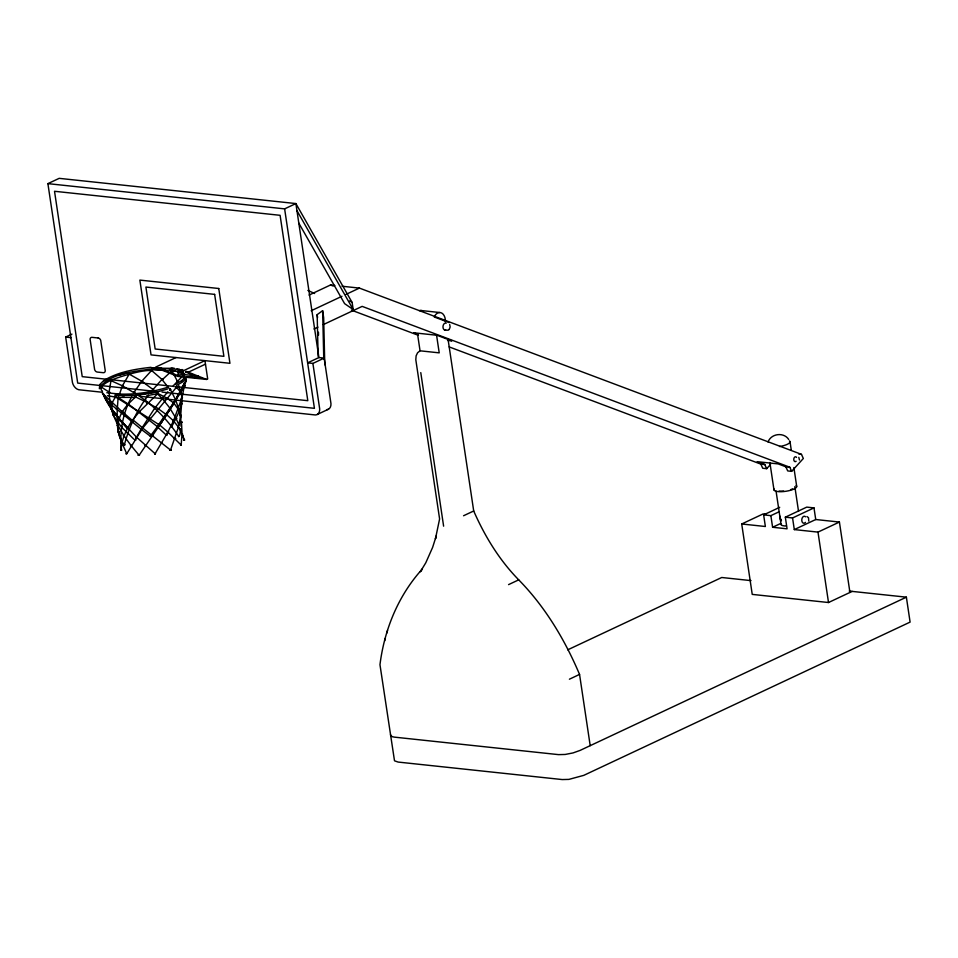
<?xml version="1.0" encoding="UTF-8"?>
<svg xmlns="http://www.w3.org/2000/svg" width="958" height="958" viewBox="0 0 958 958"><rect width="100%" height="100%" fill="white"/><g stroke="black" fill="none" stroke-linecap="round" stroke-linejoin="round"><path stroke-width="1.44" d="M148.37 402.695L146.658 402.995L148.346 402.743M186.379 379.799L180.535 393.295M184.391 378.757L184.415 374.746M171.997 370.159L171.805 371.524L171.781 370.099M184.451 374.937L184.187 373.812L184.583 374.638M184.798 374.099L184.547 374.111M116.289 408.97C118.085 410.204 115.355 408.85 116.984 408.946M115.631 414.898C123.474 423.388 113.93 413.509 126.827 427.04M169.626 389.774L170.033 390.313L170.021 388.84M101.069 386.828L101.069 387.786M153.196 368.279L161.507 367.896L161.746 369.501L152.142 369.728L151.903 368.123L170.799 368.339C173.338 371.824 152.993 369.884 153.496 369.081M100.841 387.164L101.596 387.236L101.021 386.721M104.769 397.81C105.296 396.648 104.697 400.612 115.128 414.263M112.194 402.588C111.595 403.15 112.577 402.695 111.583 402.611M139.82 411.581C138.287 410.85 138.12 412.575 139.82 411.557M157.842 408.755C159.555 408.97 156.393 407.94 158.381 408.898M176.08 387.535C176.727 385.344 176.571 389.379 175.769 387.152M127.689 404.779C125.187 405.03 129.498 403.737 127.45 404.767M108.769 391.738C109.715 392.816 109.703 391.283 108.793 391.906M181.637 397.941C181.278 397.031 183.732 397.833 181.637 397.414M166.153 414.443C169.398 412.85 162.022 418.862 159.543 425.352L139.066 455.337L138.299 454.834L139.054 455.11C127.63 442.009 117.02 427.436 112.05 410.587M108.865 392.085L109.655 392.014L109.02 392.038M159.16 425.807L159.04 424.825M135.21 397.45C136.623 396.253 133.653 397.546 135.593 397.115M174.105 402.336C176.775 399.51 177.937 391.355 181.122 392.529C181.361 391.882 180.296 393.427 180.02 392.672C179.433 389.774 182.643 393.271 180.116 392.517C181.589 391.187 179.242 392.876 180.954 391.774M173.386 420.43L173.566 421.101L172.895 420.742M122.792 386.349C122.6 384.05 123.151 386.984 122.492 385.607M176.679 418.562L175.853 418.802L176.14 418.095M181.194 404.3L182.02 403.438L181.026 404.013M131.725 396.72C122.708 412.838 119.522 431.83 121.307 450.128C121.007 439.219 127.474 428.214 132.252 420.011M181.278 443.638L182.044 433.531L178.475 427.076L174.26 421.831M111.93 408.539L110.865 408.503L111.643 409.437L111.847 408.371L110.888 408.192L118.397 417.257M110.853 408.563L111.978 408.85L110.924 408.407M119.223 397.486L117.966 397.642M178.763 409.186C177.374 408.779 178.044 410.216 178.607 409.485M124.492 415.652L123.69 415.233L124.827 415.544M184.798 385.978L184.463 385.188M110.865 404.084L109.703 402.983L110.709 404.264M127.534 428.19C127.043 427.46 127.306 427.795 127.761 428.214M127.39 428.094L126.935 427.819M167.602 398.145C165.722 398.588 167.566 398.193 167.207 398.037M181.074 426.31L180.703 415.461L182.14 397.223M105.811 398.408C101.823 395.187 114.373 411.497 111.439 408.383M144.371 400.037L144.957 399.378M173.709 403.833C172.632 402.767 175.015 404.551 173.159 403.833M150.933 436.189L150.442 436.333M111.032 380.326C112.254 380.098 110.877 379.584 110.673 380.673M110.637 379.799L110.517 380.087M172.069 370.231C170.62 370.542 172.751 371.381 172.344 370.279M799.463 459.984L798.792 457.349M111.128 409.018L111.655 408.371M151.975 371.237L151.699 370.183M127.953 404.06C128.588 405.737 129.198 402.576 127.761 403.833M135.353 397.354L115.068 397.39L115.547 396.564M153.208 390.074C153.663 387.81 151.639 390.122 153.723 389.547M127.486 427.759L126.959 428.358M162.812 398.097L154.705 408.216L141.03 429.459L141.521 428.705M152.106 435.447L152.849 435.938M113.727 414.575C112.254 414.299 114.074 415.233 113.14 414.85L110.086 403.605L109.056 392.085L111.14 379.799M162.86 379.703C161.662 379.129 162.692 380.051 161.902 379.464L150.921 391.894M146.814 395.63C156.525 394.049 159.83 393.247 157.627 393.103M173.099 403.761L173.889 403.306M109.104 392.133L109.727 392.481M152.274 370.267L151.412 370.602C141.892 369.405 115.631 378.051 110.877 380.386M102.518 391.235C95.441 385.954 114.134 379.38 110.96 380.063M118.337 425.136L117.307 425.436L118.493 425.4M118.301 418.55L119.475 418.802L118.481 418.299M118.9 419.017L119.51 418.418L118.708 418.371M145.76 399.869L145.017 399.642M149.173 418.574L150.394 418.43L149.4 418.454M176.332 399.845C173.889 399.163 177.673 400.001 175.29 400.228M104.817 398.073L103.236 394.193M118.84 420.43C116.086 432.07 122.265 443.374 126.731 453.769L142.718 428.082L176.452 387.26L180.559 392.014L182.08 397.546L173.961 419.508M119.043 419.173C121.798 410.084 128.719 403.174 135.593 396.971L135.94 396.732M134.276 392.337C134.587 392.05 134.072 392.277 133.928 392.409L141.772 381.212L151.867 370.171M166.309 414.575L167.075 414.898L166.668 414.323M183.804 386.517L184.81 385.954L184.427 385.32M127.797 404.767L127.474 404.001M159.399 425.711L159.315 424.909M99.788 384.637L99.357 388.756M101.021 387.583L101.308 386.828L101.225 387.906M808.768 521.104L808.516 517.739L806.971 516.542M151.855 435.567L152.322 436.082L152.597 435.375M182.403 395.882L184.211 386.433M178.751 425.627L180.703 415.461L178.835 410.683M182.391 397.738L181.745 397.714L182.379 397.45M184.738 386.062C183.445 386.29 185.313 386.23 184.463 385.451M121.834 412.012C122.325 411.233 121.139 412.036 122.636 411.677M180.296 393.283L180.403 392.026L180.679 393.019M115.032 397.39C113.966 395.283 115.882 398.528 115.882 396.792M161.734 398.636L162.621 398.073M183.84 376.278L178.164 375.668L178.14 371.249M116.756 421.161L117.391 420.718L116.397 420.155M436.561 335.132L439.219 352.855L420.047 350.808L417.568 352.784L416.119 355.837L415.808 359.741L439.602 518.949L435.471 538.719L436.225 536.013L432.621 547.401L425.795 562.777L420.346 571.758L422.239 569.112C398.3 595.505 384.374 629.502 379.967 664.708L394.504 760.808L398.121 762.065L562.238 779.561L568.884 779.393L583.781 775.357L910.1 622.101L906.376 597.169L849.255 591.086M110.613 380.494L122.42 385.811L136.838 394.433M177.086 381.332C179.278 381.392 176.368 380.649 177.805 381.835C177.398 380.254 177.002 381.703 178.224 381.392M150.957 436.668L142.203 430.082M159.303 425.723L180.787 392.217M122.193 427.22C120.157 427.352 123.031 426.933 121.798 426.633M126.899 428.178L118.732 418.957L119.403 418.646M185.996 380.458C186.618 380.422 185.457 381.679 186.307 380.158M154.849 454.08L155.459 453.385M146.047 445.817L145.317 445.338M180.463 430.346C180.116 438.141 177.781 436.537 178.739 436.417C168.153 420.658 154.849 406.575 139.054 395.965M178.475 427.076L170.548 450.068L142.718 428.082C141.592 427.268 142.526 428.537 142.934 427.891M384.637 640.89L385.379 638.22M386.781 633.166L387.559 630.4M181.074 403.809L182.044 403.713M104.829 398.42L105.703 398.169L104.793 398.133M153.005 389.499L153.4 389.451M137.772 410.599L138.431 410.455L138.144 411.114M111.978 408.85L110.912 408.826M156.549 393.63L157.615 393.942L157.447 393.307M179.829 409.497L181.541 403.845L181.11 398.432M121.917 412.096C122.205 409.928 121.977 412.599 122.265 411.832L104.673 395.45M184.343 385.751L186.271 380.482M133.88 392.72L134.336 393.031M173.015 420.466L173.805 421.005M148.454 395.115C136.958 409.82 129.007 427.124 124.312 445.147C124.66 445.662 123.81 444.452 125.031 444.871C113.391 436.752 117.966 403.917 118.109 397.235M100.818 387.655L101.308 387.068L109.056 392.085M119.451 394.289L122.42 385.811L129.198 374.099L141.772 381.212L153.136 389.619M180.894 391.942L179.888 392.337L184.487 382.649M123.929 415.233L124.588 415.353M128.767 403.857L128.085 403.809M118.672 397.151L119.043 398.3L118.229 397.857M162.501 379.236L161.818 379.907M147.604 418.706L148.179 418.131M115.176 397.414L115.152 396.696M164.297 417.341L163.65 416.79M129.677 373.584C129.749 374.267 129.498 374.985 130.264 373.919M170.512 389.199L169.662 389.643L170.716 389.547M173.039 420.598L173.757 420.586M104.865 398.432L105.691 398.073L104.638 397.953M128.025 403.785L128.24 403.617M128.564 403.605L127.989 404.324M174.811 420.778L178.859 412.12M134.934 440.153L141.281 428.801M180.188 391.87L181.206 392.253M161.627 422.298L173.889 403.534L185.816 380.853M172.895 421.065L173.566 420.742L167.854 432.07L154.885 454.092M145.101 445.386L145.963 445.266M164.249 416.838L163.543 417.46M109.787 403.737L110.745 403.402L109.679 403.438M768.053 441.997C771.034 433.483 783.8 431.854 788.721 439.471M129.414 374.063L129.21 373.656M169.985 408.072L157.052 426.945L157.687 426.214M171.733 426.538L173.566 423.101M118.337 425.292L117.355 425.52M182.834 388.433L170.692 407.054M145.472 445.362L145.149 445.662M134.755 439.842L135.581 440.309L135.473 439.698M129.641 373.955L129.234 374.327M180.2 391.99L180.367 392.696M173.901 403.929L173.649 403.079M147.532 403.342L147.4 402.204L147.46 403.366M177.972 427.124L178.978 427.184L178.2 426.921M160.094 425.328L115.379 396.78M141.712 381.559L142.299 380.697L142.191 381.787M449.254 329.384L450.14 326.989L449.697 324.522M168.656 431.471L166.369 435.148L158.166 427.543M166.405 414.455L173.266 403.713M131.162 445.422L130.372 445.793L131.234 445.506M157.699 393.978L157.028 393.283M175.793 400.372L176.188 399.558L175.374 400.001M176.655 418.347L175.805 418.766M181.17 445.087L167.854 432.07L159.83 425.136L158.585 425.4M159.639 425.041L161.579 422.358M157.627 426.31L150.298 436.153M175.925 399.737L176.092 399.714M180.727 444.943C182.008 445.458 180.415 445.326 181.337 444.728M142.047 427.903L141.868 428.118M161.998 443.255L161.698 443.087M182.511 433.723L181.553 433.699M144.898 399.953L145.197 400.767L145.053 399.857M133.964 392.193L135.018 392.337L133.916 392.325M141.437 381.464L141.82 380.793M142.012 381.104L142.862 381.164M154.621 408.491L155.256 407.857M135.701 437.351L136.311 436.74M152.466 370.89L151.771 370.255L151.46 370.938M139.066 411.677L139.269 412.132M179.948 411.042L178.99 411.078M171.961 370.758L162.261 379.703L151.508 370.399M132.887 419.975L131.749 420.203L132.479 419.58M132.084 420.43L131.689 420.119M149.556 418.574L149.64 418.167M149.664 419.005L149.699 418.395M154.609 453.781L154.741 453.841M102.53 393.283L102.59 393.906L103.177 393.295M167.015 398.061L166.908 398.815M175.386 387.511L176.751 387.008M166.608 398.157L166.093 398.48L167.506 398.181M167.878 391.786L162.189 398.468L170.308 408.599M156.346 392.804L162.429 398.72L162.932 398.312M166.488 398.253L167.147 398.696M151.268 370.518L151.903 370.375L151.256 370.518M132.12 422.31L132.671 421.676M135.976 396.947L134.336 397.055M136.479 437.279L135.713 436.764M449.206 346.916L760.868 464.127L762.724 468.258L766.675 468.678L770.567 464.391M766.675 468.678L764.807 464.546L757.155 461.672L778.195 463.911L785.847 466.797L787.715 470.929L791.655 471.348L803.343 458.487L801.475 454.355L359.418 288.095L342.054 286.238M135.581 440.309L134.743 440.237M151.544 370.495L152.202 370.662M152.909 389.188L153.424 389.966M162.07 379.464L161.615 379.619M170.284 389.295L175.649 399.893L178.942 409.485M173.254 385.787L184.487 374.039M136.503 437.028L136.192 437.339M158.034 393.403L139.341 411.748L132.288 420.442L132.815 419.784L142.838 428.046M177.577 381.607L178.152 381.476M168.045 432.298L167.411 432.417M100.003 384.314L103.548 380.733M101.117 385.523C113.475 373.009 134.288 371.488 151.292 368.962M181.637 380.709L185.11 377.212M186.283 378.29L182.583 381.979L176.356 385.559M153.508 369.441C149.628 368.447 155.962 368.555 152.142 369.728M155.447 453.362L155.088 453.781M449.242 329.396L448.14 330.223L444.979 330.055M157.699 426.873L129.821 405.174M180.583 428.837L181.134 429.471M175.805 387.475L176.547 387.643L175.889 387.164M180.523 392.169L178.775 385.691M124.073 435.698L123.319 435.878L124.085 435.375M171.482 370.914L172.404 370.327L171.29 370.554M142.479 428.43L143.041 427.867M318.152 356.52L317.158 314.655L322.618 310.679L323.672 317.721L324.786 364.782M117.295 420.873L116.541 420.598M178.667 427.412L178.32 426.753M130.791 445.733L130.827 445.266M103.703 380.649C117.858 371.872 134.767 369.153 151.041 367.297M105.2 381.595L110.17 378.733M175.649 384.122L181.781 380.601M170.069 408.359L170.069 407.833M116.421 420.442L117.391 420.67M176.044 387.14L176.416 387.75M113.715 414.802L112.685 414.203L116.804 420.993M151.687 390.984L77.706 383.092L47.9 183.637L59.18 178.344L295.89 203.563L352.137 302.488L353.191 309.53L344.605 303.638L298.764 223.022M47.9 183.637L284.622 208.868L295.89 203.563L318.906 357.55L307.626 362.854L312.895 363.417L324.163 358.112L330.965 403.581A7.88 5.532 64.8 0 1 326.702 409.677M102.374 392.265L78.7 389.738A7.88 5.532 64.8 0 1 72.449 382.529L65.659 337.06L71.922 334.126M155.615 367.13L176.021 357.55M309.051 295.076L330.474 285.005L334.821 285.472M170.799 368.339L178.2 369.668L182.152 371.345L204.952 360.627L207.682 378.913L206.557 379.44L177.625 376.362L159.387 369.117M311.194 310.739L341.994 296.273M346.018 294.381L359.418 288.095M171.039 369.956L182.391 373.009L183.517 372.482M177.625 376.362L178.751 375.835M205.479 364.148L188.319 372.207L185.433 371.896M313.925 329.025L317.948 327.133M323.301 324.618L362.148 306.38L789.787 467.217L791.655 471.348M317.242 414.491L328.522 409.186M463.564 515.751L473.707 510.985L448.164 340.018M508.566 584.62L518.721 579.853C545.174 606.821 564.885 639.776 579.554 674.42L590.2 745.659M852.189 591.397L828.514 602.522L752.234 594.391L741.708 523.978L763.143 513.919L766.101 514.23M741.708 523.978L765.37 526.505L763.634 514.865L779.704 507.321M763.634 514.865L770.867 515.644L778.902 511.871M770.867 515.644L772.603 527.271L787.069 528.816L785.332 517.176L806.756 507.117L813.989 507.896L815.737 519.523L794.302 529.582L792.565 517.955L813.989 507.896M772.603 527.271L780.638 523.499M794.302 529.582L817.988 532.109L839.412 522.05L849.938 592.451M567.699 649.835L721.733 577.494L751.024 580.62M569.411 679.198L579.554 674.42M906.376 597.169L580.057 750.425L573.04 752.928L565.16 754.461L558.514 754.629L394.397 737.133L392.121 736.666L390.445 734.81M173.494 403.294L173.733 403.833M102.494 393.558L103.045 393.63M114.493 396.828L115.319 396.696M121.223 438.716L120.816 438.201M126.276 453.35L126.001 453.936L126.959 453.577M157.016 393.57L157.783 393.906M174.224 403.342L167.207 398.289L157.831 393.451M118.648 375.404L128.791 372.542M167.399 387.367C150.526 392.564 132.695 395.151 115.044 393.774M167.77 388.924L157.591 391.858L135.306 395.414M123.642 435.339L123.594 435.938M148.286 418.742L147.52 418.191M157.663 391.774L135.234 395.355L114.816 395.367M182.762 371.884L180.176 370.506M152.705 368.95L151.927 368.267L153.232 368.842M181.23 428.897L180.499 429.4M153.579 369.249L152.142 369.513M119.247 418.61L111.176 408.192M173.913 403.138L178.368 409.497M124.36 395.822L122.013 395.762M154.705 407.869L155.364 408.419M159.83 425.424L159.148 425.184M420.67 310.476L439.83 312.524M447.542 340.413L451.913 340.88L436.992 335.264L413.736 332.785L417.796 334.318M318.906 357.55L324.163 358.112M65.659 337.06L70.916 337.623M160.836 369.273L165.171 369.74M169.518 370.207L175.506 370.71M151.999 368.435L153.316 368.579M165.638 369.872L162.8 369.572L178.164 375.668M169.889 370.327L175.565 370.926M152.094 368.567L153.627 368.818M178.547 373.979L198.414 376.099M186.678 376.578L200.857 378.087L185.493 371.991M188.882 376.913L193.217 377.38M199.013 377.991L201.898 378.302M107.452 379.332L82.232 376.65L54.522 191.277L280.095 215.311L307.805 400.684L177.206 386.769M111.906 379.811L174.236 386.457M798.852 454.08L801.475 454.355M162.046 392.085L314.428 408.324L284.622 208.868M106.817 392.744L120.133 394.157M139.365 396.205L315.421 414.97A7.88 5.532 64.8 0 0 319.685 408.886L312.895 363.417M760.868 464.127L764.807 464.546M785.847 466.797L789.787 467.217M132.491 420.598L122.229 411.617M815.737 519.523L839.412 522.05M785.332 517.176L792.565 517.955M171.841 367.848L174.404 368.315M176.967 368.77L179.529 369.237M115.319 397.031L112.098 402.923L111.667 409.222M107.464 395.666L114.433 396.911M167.542 431.902L168.141 432.202M132.671 422.215L132.084 421.951M157.507 408.575L158.178 409.09M434.261 316.99L449.182 322.595M330.474 285.005L333.276 286.059M351.382 310.129L418.466 335.36M181.769 372.123L183.098 372.638M186.032 371.297L206.557 379.44M170.069 388.984L170.177 389.798M178.2 369.668L178.439 371.285L182.391 373.009M180.775 369.764C185.577 368.279 181.625 375.32 182.152 371.357M307.829 290.394L314.619 293.507M147.963 402.887L135.377 396.863M141.712 429.34L141.293 429.112M144.67 399.558L145.556 400.193M147.843 402.887L158.238 408.743L166.836 414.97M118.145 397.534L128.671 404.348M349.682 300.8L352.137 302.488M141.042 429.16L111.523 404.887M155.148 453.733L136.419 437.076L119.127 418.694M110.541 404.013L105.284 398.348L102.722 393.463M133.904 439.219L122.636 428.214M166.728 414.682L173.422 420.79M177.96 380.937L177.469 380.949M518.721 579.853C499.369 560.131 484.76 536.193 473.707 510.985M161.95 379.512L168.836 388.038M118.349 422.945L121.618 427.136M170.668 409.485L174.524 415.892M110.469 406.994L103.524 393.834M296.944 210.604L353.191 309.53M171.757 370.518L177.721 381.859M781.369 520.398L781.093 519.811A3.257 1.09 87.5 0 1 780.878 519.068M176.068 418.454L179.026 425.124M182.475 434.848L184.176 440.105L182.487 434.609M179.409 410.85L180.703 417.88M817.988 532.109L828.514 602.522M790.003 441.602L791.296 450.248M793.883 467.552L796.685 486.305M794.841 486.592L798.529 511.321M776.052 491.083L781.057 524.529M769.885 462.522L773.98 489.921M417.484 333.647L420.047 350.808M420.778 372.614L443.614 526.17M317.158 314.655L317.577 317.481M181.481 422.095L181.972 432.106M322.618 310.679L323.78 359.214M318.463 332.163L318.523 335.156M434.8 315.733A9.568 6.263 -83.9 0 1 441.794 313.086A9.568 6.263 -83.9 0 1 445.422 321.732M796.074 485.562A11.496 3.209 -8.5 0 1 786.207 491.226A11.496 3.209 -8.5 0 1 774.148 489.047M789.392 440.86A11.496 3.209 -8.5 0 1 779.525 446.524M796.11 461.241A2.431 1.593 -83.9 0 1 794.026 460.678A2.431 1.593 -83.9 0 1 794.398 457.421A2.431 1.593 -83.9 0 1 796.553 457.409M805.462 522.35A3.497 2.287 -83.9 0 1 802.361 522.29A3.497 2.287 -83.9 0 1 802.421 517.583A3.497 2.287 -83.9 0 1 805.534 516.829M445.578 329.971A3.497 2.287 -83.9 0 1 443.003 326.415A3.497 2.287 -83.9 0 1 446.177 323.241M786.434 526.026A9.628 2.682 -8.5 0 1 781.189 523.798M792.565 488.879A9.628 2.682 -8.5 0 1 790.721 489.61M783.584 491.023A9.628 2.682 -8.5 0 1 779.129 491.023M781.465 520.745A3.497 2.287 -83.9 0 1 780.279 516.338M419.305 310.655A9.568 6.263 -83.9 0 1 421.999 310.751M166.081 435.028L167.015 435.255L166.117 434.944M174.524 438.716L175.53 438.788L174.524 438.716M175.506 438.513L174.56 438.608L175.506 438.513M171.362 426.502L172.32 426.693L171.398 426.406M183.613 440.249L184.774 440.009L183.649 440.189M120.696 449.973L121.882 449.997L120.708 450.009M121.271 442.955L122.444 442.979L121.271 442.955M169.961 450.116L170.991 450.248L169.961 450.116M171.147 449.973L169.985 449.973L171.147 449.973M118.014 431.926L119.187 432.01L118.014 431.926M180.116 415.509L181.254 415.401L180.14 415.473M182.08 422.071L180.906 422.191L181.96 422.179M170.177 450.128L170.847 449.781L170.177 450.128M127.486 433.447L128.468 433.627L127.486 433.447M138.299 455.349L139.138 454.775L138.347 455.289M138.73 454.834L139.497 455.337L138.814 454.894M121.319 443.087L122.42 442.883L121.283 443.147M218.759 288.502L139.856 280.095L151.041 354.891L229.944 363.298L218.759 288.502M214.64 294.381L145.903 287.053L155.16 348.999L223.897 356.328L214.64 294.381M98.183 337.994L91.992 337.336A3.078 2.167 64.8 0 0 90.088 339.204L94.638 369.632A3.449 2.419 64.8 0 0 95.86 371.441A4.802 3.377 64.8 0 0 97.524 372.087L103.021 372.674A4.802 3.377 64.8 0 0 104.554 372.375A3.449 2.419 64.8 0 0 105.26 370.77L100.71 340.341A3.078 2.167 64.8 0 0 98.183 337.994"/></g></svg>
